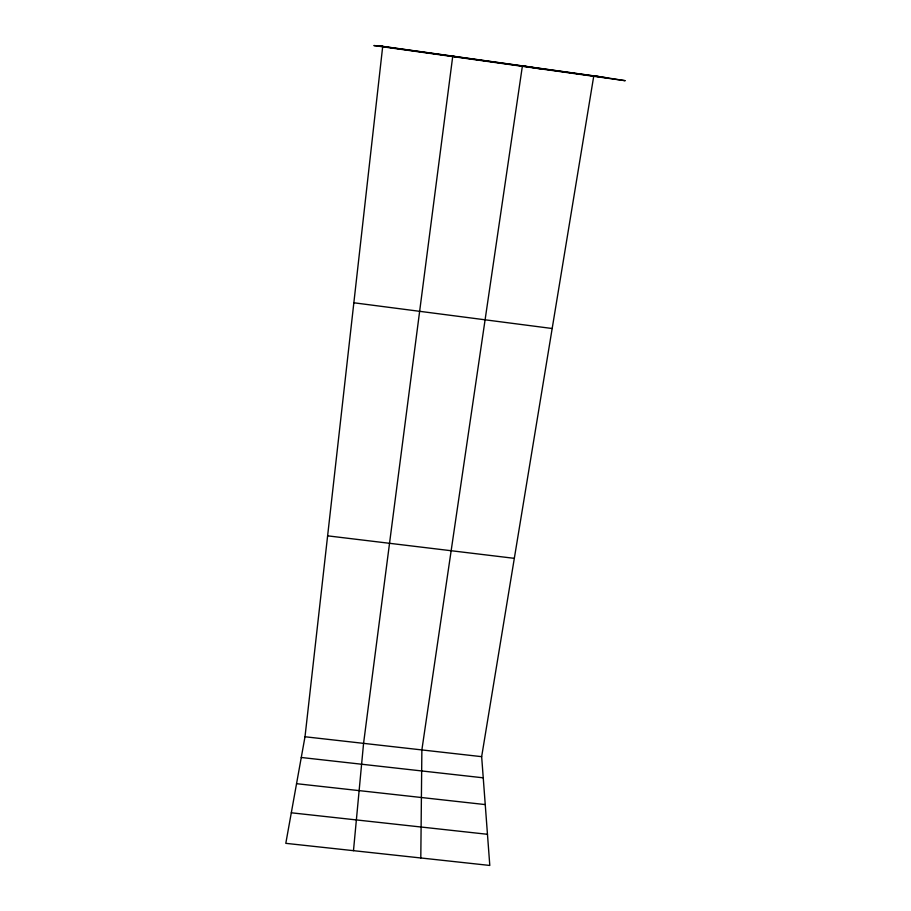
<?xml version="1.0" encoding="UTF-8"?>
<svg xmlns="http://www.w3.org/2000/svg" width="911" height="911" viewBox="0 0 911 911"><rect width="100%" height="100%" fill="white"/><g stroke="black" fill="none" stroke-linecap="round" stroke-linejoin="round"><path stroke-width="1.37" d="M420.802 857.968L421.873 749.924L522.424 65.797L540.303 68.815M353.479 850.669L363.569 743.365L452.767 56.061L457.356 57.222M305.003 736.76L382.722 46.267L373.874 45.55L625.197 80.692L593.801 75.772L481.657 756.665L489.799 865.45L285.803 843.335L305.003 736.76L481.657 756.665M296.553 783.688L485.244 804.584M291.304 812.794L487.465 834.294M301.279 757.485L483.24 777.823M327.618 535.839L514.328 558.341M353.855 302.782L552.18 328.507M381.049 46.131L599.757 76.706M378.896 45.96L607.398 77.902"/></g></svg>
